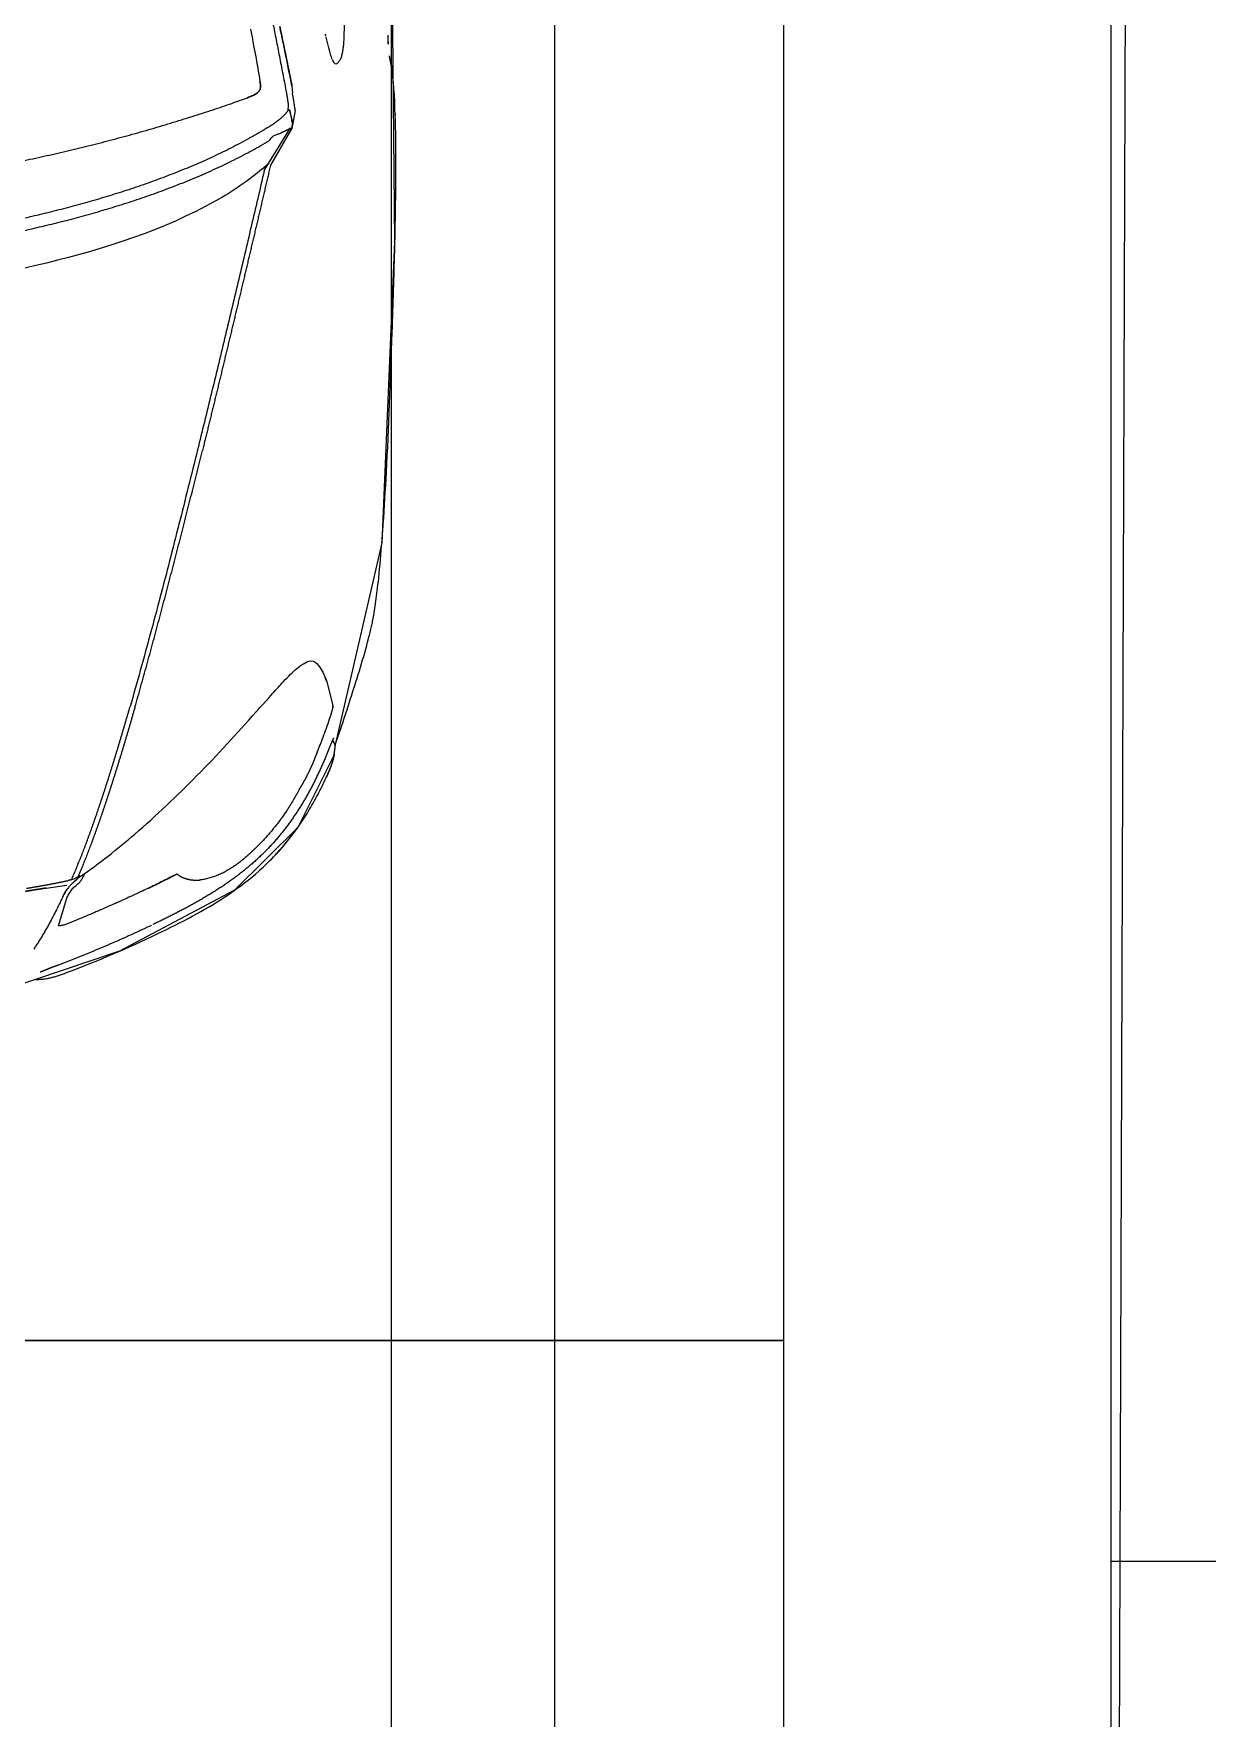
# Model space of a CAD drawing. Header units: metres. Extents: x -13316 to 152404, y -3899 to 30226.
# Drawn here: x 115146.8 to 115290.3, y 3002 to 3208 of the extents above; entities that cross this region are included whole.
import ezdxf
from ezdxf.xclip import XClip

# ---------------------------------------------------------------- set-up
doc = ezdxf.new("R2010")
doc.units = ezdxf.units.M
doc.header["$LTSCALE"] = 100
doc.header["$MEASUREMENT"] = 0
doc.header["$XCLIPFRAME"] = 0
doc.layers.get('0').update_dxf_attribs({"color": 9, "lineweight": 9})
for name, color, linetype, lineweight in [('04', 9, 'Continuous', 9), ('06A', 9, 'Continuous', 9), ('06B', 9, 'Continuous', 9), ('06D', 9, 'Continuous', 9), ('40M', 9, 'Continuous', 9)]:
    doc.layers.add(name, color=color, linetype=linetype, lineweight=lineweight)

# ---------------------------------------------------------------- blocks, each defined once
blk = doc.blocks.new('p-araba-polo')
at = {"extrusion": (0, 0, -1)}
for p, q in [((0.3189, 0.7484), (0.328, 0.7495)), ((0.3334, 0.7485), (0.3346, 0.7476)), ((0.3344, 0.7478), (0.3365, 0.7464)), ((0.4081, 0.7394), (0.3783, 0.7469)), ((1.1683, 0.7463), (1.1655, 0.7477)), ((0.4278, 0.7293), (0.4248, 0.7314)), ((1.1879, 0.7407), (1.1962, 0.7386)), ((1.1066, 0.7007), (1.0845, 0.6967)), ((1.033, 0.6629), (1.0852, 0.695)), ((1.0841, 0.6962), (1.0396, 0.6705)), ((1.1073, 0.6936), (1.1062, 0.6918)), ((1.1134, 0.6923), (1.1062, 0.6918)), ((1.1134, 0.6923), (1.1134, 0.6923)), ((1.1367, 0.6968), (1.1276, 0.6974)), ((0.3875, 0.668), (0.3764, 0.6575)), ((0.3712, 0.653), (0.3749, 0.6562)), ((0.3749, 0.6562), (0.3764, 0.6575)), ((0.1683, 0.4355), (0.17, 0.4382)), ((0.172, 0.4427), (0.1727, 0.4429)), ((0.1727, 0.4429), (0.1735, 0.4432)), ((0.1094, 0.4114), (0.1433, 0.4214)), ((0.1556, 0.3961), (0.1593, 0.4217))]:
    blk.add_line(p, q, dxfattribs=at)
at = {"flags": 128}
for points in [[(1.1683, 0.7463), (1.1701, 0.7457), (1.1719, 0.7451), (1.1739, 0.7445)], [(1.1739, 0.7445), (1.1785, 0.7432), (1.1832, 0.742), (1.1879, 0.7407)], [(0.427, 0.7064), (0.4277, 0.7072), (0.4282, 0.7081)], [(0.4171, 0.6952), (0.4181, 0.6962), (0.4193, 0.6975), (0.4207, 0.699)], [(0.3874, 0.668), (0.3906, 0.6707), (0.3938, 0.6734)]]:
    blk.add_lwpolyline(points, dxfattribs=at)
for points, degree, knots in [([(0.578, 0.8067), (0.5852, 0.8073), (0.6136, 0.8094), (0.6943, 0.8142), (0.7938, 0.8181), (0.9022, 0.8216), (0.9869, 0.8238), (1.0486, 0.8241), (1.0808, 0.8236)], 3, [0, 0, 0, 0, 0.049552, 0.182368, 0.511137, 0.607099, 0.78604, 1, 1, 1, 1]), ([(0.5894, 0.8074), (0.5894, 0.8074), (0.5894, 0.8074), (0.5894, 0.8074), (0.5894, 0.8074), (0.5894, 0.8074), (0.5894, 0.8074), (0.5894, 0.8074), (0.5894, 0.8074), (0.5894, 0.8074), (0.5894, 0.8074), (0.5894, 0.8074), (0.5894, 0.8074), (0.5894, 0.8074), (0.5894, 0.8074)], 7, [0, 0, 0, 0, 0, 0, 0, 0, 1, 1, 1, 1, 1, 1, 1, 1, 1, 1, 1, 1, 1, 1, 1]), ([(1.1685, 0.817), (1.1673, 0.8173), (1.1645, 0.8178), (1.1614, 0.8183), (1.1596, 0.8186)], 3, [0, 0, 0, 0, 0.431347, 1, 1, 1, 1]), ([(1.1747, 0.8151), (1.1747, 0.8151), (1.1747, 0.8151), (1.1747, 0.8151), (1.1747, 0.8151), (1.1747, 0.8151), (1.1747, 0.8151), (1.1747, 0.8151), (1.1747, 0.8151), (1.1747, 0.8151), (1.1747, 0.8151)], 5, [0, 0, 0, 0, 0, 0, 1, 1, 1, 1, 1, 1.000001, 1.000001, 1.000001, 1.000001, 1.000001, 1.000001]), ([(1.1747, 0.8151), (1.1747, 0.8151), (1.1747, 0.8151), (1.1747, 0.8151), (1.1747, 0.8151), (1.1747, 0.8151), (1.1747, 0.8151)], 3, [0, 0, 0, 0, 1, 1, 1, 1.000001, 1.000001, 1.000001, 1.000001]), ([(1.1766, 0.815), (1.1766, 0.815), (1.1766, 0.815), (1.1766, 0.815), (1.1766, 0.815), (1.1766, 0.815), (1.1766, 0.815)], 3, [0, 0, 0, 0, 1, 1, 1, 1, 1, 1, 1]), ([(1.191, 0.8144), (1.1909, 0.8144), (1.1897, 0.8144), (1.1862, 0.8144), (1.1896, 0.8144), (1.1952, 0.8145), (1.1986, 0.8146)], 3, [0, 0, 0, 0, 0.113468, 0.583142, 0.713373, 1, 1, 1, 1]), ([(0.3308, 0.7495), (0.3436, 0.7542), (0.3636, 0.7609), (0.3938, 0.7706), (0.4254, 0.7806), (0.4544, 0.789), (0.4711, 0.793), (0.4757, 0.7941)], 3, [0, 0, 0, 0, 0.260213, 0.420209, 0.662967, 0.897224, 1, 1, 1, 1]), ([(0.4758, 0.7941), (0.4779, 0.7946), (0.4931, 0.7978), (0.5106, 0.8003), (0.5297, 0.8023)], 3, [0, 0, 0, 0, 0.124213, 1, 1, 1, 1]), ([(0.2909, 0.7387), (0.2938, 0.74), (0.2996, 0.7426), (0.3085, 0.7459), (0.3146, 0.7476), (0.3178, 0.7481)], 3, [0, 0, 0, 0, 0.333411, 0.666747, 1, 1, 1, 1]), ([(0.3764, 0.7468), (0.3726, 0.7457), (0.3649, 0.7434), (0.3536, 0.7396), (0.3424, 0.7356), (0.3351, 0.7327), (0.3314, 0.7312)], 3, [0, 0, 0, 0, 0.250001, 0.500002, 0.750003, 1, 1, 1, 1]), ([(1.1969, 0.7603), (1.195, 0.7602), (1.191, 0.76), (1.1851, 0.7596), (1.1793, 0.7588), (1.1739, 0.7576), (1.1692, 0.756), (1.1673, 0.7548), (1.1663, 0.7541)], 3, [0, 0, 0, 0, 0.166986, 0.333867, 0.500619, 0.667165, 0.83361, 1, 1, 1, 1]), ([(1.2672, 0.7617), (1.2555, 0.7616), (1.2321, 0.7613), (1.2086, 0.7606), (1.1969, 0.7603)], 3, [0, 0, 0, 0, 0.500277, 1, 1, 1, 1]), ([(0.1774, 0.6572), (0.18, 0.6601), (0.1853, 0.6658), (0.1936, 0.6741), (0.2022, 0.6821), (0.2111, 0.6897), (0.2203, 0.697), (0.2298, 0.7039), (0.2395, 0.7105), (0.2494, 0.7168), (0.2595, 0.7227), (0.2698, 0.7283), (0.2803, 0.7337), (0.2874, 0.737), (0.2909, 0.7387)], 3, [0, 0, 0, 0, 0.083333, 0.166665, 0.249997, 0.333329, 0.416662, 0.499995, 0.583328, 0.666661, 0.749996, 0.83333, 0.916665, 1, 1, 1, 1]), ([(0.3314, 0.7312), (0.3306, 0.7308), (0.3289, 0.7302), (0.3265, 0.7292), (0.3241, 0.7283), (0.3217, 0.7274), (0.3202, 0.7269), (0.3195, 0.7266)], 3, [0, 0, 0, 0, 0.19886, 0.400952, 0.606006, 0.809658, 1, 1, 1, 1]), ([(0.0999, 0.5329), (0.1137, 0.5611), (0.1417, 0.6167), (0.1884, 0.6724), (0.2204, 0.6972), (0.2284, 0.7028)], 3, [0, 0, 0, 0, 0.436314, 0.862947, 1, 1, 1, 1]), ([(0.2762, 0.7056), (0.2741, 0.7045), (0.2697, 0.7021), (0.2632, 0.6983), (0.2566, 0.6943), (0.2523, 0.6915), (0.2501, 0.6901)], 3, [0, 0, 0, 0, 0.240377, 0.493552, 0.746754, 1, 1, 1, 1]), ([(1.1066, 0.7007), (1.1085, 0.7005), (1.1121, 0.7001), (1.1174, 0.6992), (1.1226, 0.6983), (1.1259, 0.6977), (1.1276, 0.6974)], 3, [0, 0, 0, 0, 0.249853, 0.499728, 0.749768, 1, 1, 1, 1]), ([(0.2501, 0.6901), (0.2474, 0.6883), (0.2421, 0.6847), (0.2343, 0.679), (0.2268, 0.6729), (0.2194, 0.6665), (0.2145, 0.662), (0.2121, 0.6598)], 3, [0, 0, 0, 0, 0.200084, 0.400065, 0.600042, 0.800036, 1, 1, 1, 1]), ([(1.0764, 0.6763), (1.0769, 0.6775), (1.0778, 0.68), (1.0787, 0.6824), (1.0792, 0.6836)], 3, [0, 0, 0, 0, 0.511036, 1, 1, 1, 1]), ([(1.0835, 0.6949), (1.0835, 0.6949), (1.0835, 0.6949), (1.0835, 0.6949), (1.0835, 0.6949), (1.0835, 0.6949), (1.0835, 0.6949), (1.0835, 0.6949), (1.0835, 0.6949), (1.0835, 0.6949), (1.0835, 0.6949)], 5, [0, 0, 0, 0, 0, 0, 1, 1, 1, 1, 1, 1.000001, 1.000001, 1.000001, 1.000001, 1.000001, 1.000001]), ([(1.0853, 0.6968), (1.0851, 0.6968), (1.0847, 0.6968), (1.0844, 0.6966), (1.0841, 0.6965), (1.0841, 0.6963), (1.0841, 0.6962)], 3, [0, 0, 0, 0, 0.226641, 0.489612, 0.73866, 1, 1, 1, 1]), ([(1.093, 0.6968), (1.0925, 0.6969), (1.0916, 0.6969), (1.0908, 0.6969), (1.0904, 0.6969)], 3, [0, 0, 0, 0, 0.627101, 1, 1, 1, 1]), ([(1.0954, 0.6966), (1.095, 0.6967), (1.0942, 0.6968), (1.0934, 0.6968), (1.093, 0.6968)], 3, [0, 0, 0, 0, 0.505636, 1, 1, 1, 1]), ([(1.1073, 0.6936), (1.1072, 0.6936), (1.107, 0.6938), (1.1066, 0.6939), (1.1062, 0.6941), (1.106, 0.6942)], 3, [0, 0, 0, 0, 0.23445, 0.472231, 1, 1, 1, 1]), ([(1.1075, 0.6933), (1.1074, 0.6934), (1.1074, 0.6935), (1.1073, 0.6935), (1.1073, 0.6936)], 3, [0, 0, 0, 0, 0.501057, 1, 1, 1, 1]), ([(1.2133, 0.6735), (1.2066, 0.6748), (1.1931, 0.6775), (1.1725, 0.6814), (1.1518, 0.6855), (1.1379, 0.6882), (1.131, 0.6895)], 3, [0, 0, 0, 0, 0.24266, 0.489789, 0.74853, 1, 1, 1, 1]), ([(1.1367, 0.6968), (1.1487, 0.6944), (1.1728, 0.6895), (1.197, 0.6845), (1.2091, 0.682)], 3, [0, 0, 0, 0, 0.500039, 1, 1, 1, 1]), ([(1.033, 0.6629), (1.0101, 0.6576), (0.9644, 0.6469), (0.8959, 0.6308), (0.8275, 0.6145), (0.7594, 0.598), (0.7142, 0.5869), (0.6916, 0.5814)], 3, [0, 0, 0, 0, 0.200074, 0.400125, 0.600159, 0.800117, 1, 1, 1, 1]), ([(1.0739, 0.6723), (1.0744, 0.6729), (1.0755, 0.6741), (1.0761, 0.6756), (1.0764, 0.6763)], 3, [0, 0, 0, 0, 0.499911, 1, 1, 1, 1]), ([(0.17, 0.4382), (0.1858, 0.4614), (0.2457, 0.5368), (0.3175, 0.6057), (0.3712, 0.653)], 3, [0, 0, 0, 0, 0.290843, 1, 1, 1, 1]), ([(1.0993, 0.5749), (1.102, 0.5834), (1.1072, 0.5996), (1.1147, 0.6221), (1.1199, 0.6361), (1.1222, 0.6424)], 3, [0, 0, 0, 0, 0.374907, 0.71679, 1, 1, 1, 1]), ([(1.1426, 0.6577), (1.141, 0.658), (1.1379, 0.6585), (1.1335, 0.6585), (1.1295, 0.6564), (1.1265, 0.6525), (1.1242, 0.6477), (1.1229, 0.6442), (1.1222, 0.6424)], 3, [0, 0, 0, 0, 0.19548, 0.351811, 0.493077, 0.645392, 0.816793, 1, 1, 1, 1]), ([(1.1222, 0.6424), (1.1229, 0.6442), (1.1242, 0.6477), (1.1265, 0.6525), (1.1295, 0.6564), (1.1335, 0.6585), (1.1379, 0.6585), (1.141, 0.658), (1.1426, 0.6577)], 3, [0, 0, 0, 0, 0.183207, 0.354608, 0.506923, 0.648189, 0.80452, 1, 1, 1, 1]), ([(1.2061, 0.646), (1.1954, 0.6481), (1.1743, 0.6523), (1.1532, 0.6559), (1.1426, 0.6577)], 3, [0, 0, 0, 0, 0.502145, 1, 1, 1, 1]), ([(0.1811, 0.6243), (0.18, 0.6226), (0.1777, 0.619), (0.1747, 0.6136), (0.172, 0.6079), (0.1698, 0.6023), (0.1679, 0.5965), (0.1664, 0.5907), (0.1659, 0.5869), (0.1656, 0.585)], 3, [0, 0, 0, 0, 0.14287, 0.285738, 0.428603, 0.571464, 0.714319, 0.857165, 1, 1, 1, 1]), ([(0.1875, 0.633), (0.1864, 0.6316), (0.1842, 0.6288), (0.1821, 0.6258), (0.1811, 0.6243)], 3, [0, 0, 0, 0, 0.500031, 1, 1, 1, 1]), ([(0.3769, 0.5048), (0.3854, 0.5073), (0.4025, 0.5121), (0.4283, 0.5193), (0.4542, 0.5264), (0.4802, 0.5334), (0.5063, 0.5403), (0.5325, 0.5472), (0.5587, 0.554), (0.5851, 0.5608), (0.6115, 0.5675), (0.6379, 0.5742), (0.6644, 0.5808), (0.6821, 0.5852), (0.6909, 0.5874)], 3, [0, 0, 0, 0, 0.083342, 0.166682, 0.25, 0.333306, 0.416615, 0.499936, 0.583268, 0.666606, 0.749946, 0.83329, 0.916643, 1, 1, 1, 1]), ([(0.6916, 0.5814), (0.6764, 0.5776), (0.6461, 0.5701), (0.6008, 0.5587), (0.5557, 0.5472), (0.5107, 0.5355), (0.4661, 0.5235), (0.4216, 0.5114), (0.3923, 0.5031), (0.3777, 0.4989)], 3, [0, 0, 0, 0, 0.142912, 0.285805, 0.428682, 0.57154, 0.714362, 0.857157, 1, 1, 1, 1]), ([(0.1721, 0.5572), (0.1723, 0.557), (0.1726, 0.5565), (0.1725, 0.5554), (0.1722, 0.5547), (0.172, 0.5544)], 3, [0, 0, 0, 0, 0.34173, 0.655167, 1, 1, 1, 1]), ([(1.007, 0), (1.0071, 0.0093), (1.0072, 0.0278), (1.0078, 0.0557), (1.0089, 0.0835), (1.0105, 0.1113), (1.0124, 0.1391), (1.0149, 0.1668), (1.0177, 0.1945), (1.0209, 0.2221), (1.0246, 0.2497), (1.0287, 0.2773), (1.0332, 0.3047), (1.0381, 0.3322), (1.0434, 0.3595), (1.049, 0.3867), (1.0551, 0.4139), (1.0616, 0.441), (1.0684, 0.468), (1.0756, 0.4949), (1.0831, 0.5217), (1.091, 0.5484), (1.0965, 0.5661), (1.0993, 0.5749)], 3, [0, 0, 0, 0, 0.047619, 0.095238, 0.142857, 0.190476, 0.238095, 0.285714, 0.333333, 0.380952, 0.428571, 0.47619, 0.523809, 0.571428, 0.619047, 0.666666, 0.714285, 0.761904, 0.809523, 0.857143, 0.904762, 0.952381, 1, 1, 1, 1]), ([(0.172, 0.5544), (0.1691, 0.5489), (0.1634, 0.5378), (0.158, 0.5266), (0.1553, 0.521)], 3, [0, 0, 0, 0, 0.499946, 1, 1, 1, 1]), ([(0.1553, 0.521), (0.1524, 0.5147), (0.1464, 0.5022), (0.1379, 0.4833), (0.1296, 0.4643), (0.1214, 0.4453), (0.1161, 0.4325), (0.1135, 0.4261)], 3, [0, 0, 0, 0, 0.199959, 0.399928, 0.599921, 0.799944, 1, 1, 1, 1]), ([(0.1576, 0.4313), (0.1582, 0.4321), (0.1596, 0.4337), (0.1616, 0.4362), (0.1632, 0.4376), (0.1641, 0.4383)], 3, [0, 0, 0, 0, 0.335072, 0.667573, 1, 1, 1, 1]), ([(0.1641, 0.4383), (0.1647, 0.4387), (0.1659, 0.4396), (0.1678, 0.4407), (0.1692, 0.4414), (0.1699, 0.4417)], 3, [0, 0, 0, 0, 0.333542, 0.667239, 1, 1, 1, 1]), ([(0.1691, 0.435), (0.1686, 0.4342), (0.1676, 0.4326), (0.1665, 0.43), (0.1661, 0.4282), (0.1658, 0.4273)], 3, [0, 0, 0, 0, 0.333479, 0.665683, 1, 1, 1, 1]), ([(0.1684, 0.4358), (0.1683, 0.4357), (0.1677, 0.4351), (0.1672, 0.4346), (0.1668, 0.4342)], 3, [0, 0, 0, 0, 0.227086, 1, 1, 1, 1]), ([(0.044, 0.3824), (0.044, 0.3841), (0.0439, 0.3875), (0.0443, 0.3927), (0.0451, 0.3978), (0.0462, 0.4028), (0.0476, 0.4078), (0.0492, 0.4127), (0.0509, 0.4176), (0.0521, 0.4208), (0.0527, 0.4224)], 3, [0, 0, 0, 0, 0.124987, 0.249975, 0.374965, 0.49996, 0.624964, 0.749973, 0.874985, 1, 1, 1, 1]), ([(0.1449, 0.4166), (0.1418, 0.4151), (0.1357, 0.4122), (0.127, 0.4078), (0.1185, 0.4034), (0.1103, 0.399), (0.1024, 0.3945), (0.0949, 0.3901), (0.0878, 0.3856), (0.0833, 0.3826), (0.0811, 0.3811)], 3, [0, 0, 0, 0, 0.125001, 0.250002, 0.375002, 0.500003, 0.625003, 0.750002, 0.875001, 1, 1, 1, 1]), ([(0.1135, 0.4261), (0.1129, 0.4247), (0.1118, 0.422), (0.1104, 0.4178), (0.1095, 0.414), (0.1094, 0.4122), (0.1094, 0.4114)], 3, [0, 0, 0, 0, 0.270369, 0.539534, 0.807022, 1, 1, 1, 1]), ([(0.1433, 0.4214), (0.145, 0.4222), (0.1483, 0.4238), (0.1515, 0.426), (0.1531, 0.4271)], 3, [0, 0, 0, 0, 0.500778, 1, 1, 1, 1]), ([(0.1553, 0.4228), (0.1545, 0.4221), (0.1529, 0.4209), (0.1502, 0.4193), (0.1476, 0.4179), (0.1458, 0.417), (0.1449, 0.4166)], 3, [0, 0, 0, 0, 0.248986, 0.49846, 0.748736, 1, 1, 1, 1]), ([(0.1531, 0.4271), (0.1539, 0.4278), (0.1555, 0.429), (0.1569, 0.4305), (0.1576, 0.4313)], 3, [0, 0, 0, 0, 0.5173, 1, 1, 1, 1]), ([(0.1619, 0.4288), (0.1608, 0.4277), (0.1586, 0.4255), (0.1564, 0.4237), (0.1553, 0.4228)], 3, [0, 0, 0, 0, 0.500116, 1, 1, 1, 1]), ([(0.1658, 0.4273), (0.1656, 0.4266), (0.1653, 0.4252), (0.165, 0.4237), (0.1648, 0.423)], 3, [0, 0, 0, 0, 0.499348, 1, 1, 1, 1]), ([(0.0615, 0.4113), (0.0608, 0.4095), (0.0594, 0.4057), (0.0572, 0.4), (0.0549, 0.3942), (0.0534, 0.3907), (0.0526, 0.3888)], 3, [0, 0, 0, 0, 0.242914, 0.490387, 0.743262, 1, 1, 1, 1]), ([(0.1535, 0.3825), (0.1538, 0.3848), (0.1545, 0.3893), (0.1553, 0.3939), (0.1556, 0.3961)], 3, [0, 0, 0, 0, 0.499954, 1, 1, 1, 1]), ([(0.92, 0.3968), (0.9028, 0.3261), (0.8804, 0.1943), (0.8718, 0.0608), (0.8718, 0)], 3, [0, 0, 0, 0, 0.54461, 1, 1, 1, 1]), ([(0.1516, 0.371), (0.1519, 0.373), (0.1526, 0.3768), (0.1532, 0.3806), (0.1535, 0.3825)], 3, [0, 0, 0, 0, 0.500002, 1, 1, 1, 1])]:
    blk.add_open_spline(points, degree=degree, knots=knots)
for points, degree in [([(0.5299, 0.8024), (0.5443, 0.8039), (0.5588, 0.8052), (0.5741, 0.8064)], 3), ([(0.7638, 0.8164), (0.7637, 0.8164), (0.7637, 0.8163), (0.7636, 0.8162), (0.7635, 0.8161), (0.7634, 0.8159)], 5), ([(0.7638, 0.8164), (0.7637, 0.8164), (0.7637, 0.8163), (0.7636, 0.8162), (0.7635, 0.8161), (0.7634, 0.8159)], 5), ([(0.9357, 0.8222), (0.9352, 0.8222), (0.9348, 0.8222), (0.9343, 0.8222)], 3), ([(0.9453, 0.8224), (0.9455, 0.8224), (0.9457, 0.8224), (0.9459, 0.8223), (0.9461, 0.8222), (0.9463, 0.8221)], 5), ([(0.9453, 0.8224), (0.9455, 0.8224), (0.9457, 0.8224), (0.9459, 0.8223), (0.9461, 0.8222), (0.9463, 0.8221)], 5), ([(1.0811, 0.8236), (1.0881, 0.8235), (1.0946, 0.8233), (1.1009, 0.8231)], 3), ([(1.1014, 0.8231), (1.1013, 0.8231), (1.1011, 0.8231), (1.101, 0.8231), (1.1008, 0.8231), (1.1007, 0.8231), (1.1006, 0.8231), (1.1004, 0.8231)], 7), ([(1.1004, 0.8231), (1.1009, 0.8231), (1.1013, 0.8231), (1.1018, 0.8231), (1.1022, 0.823), (1.1026, 0.8229)], 5), ([(1.1026, 0.8229), (1.1022, 0.823), (1.1018, 0.8231), (1.1013, 0.8231), (1.1009, 0.8231), (1.1004, 0.8231)], 5), ([(1.1004, 0.8231), (1.1008, 0.8231), (1.1011, 0.8231), (1.1015, 0.8231)], 3), ([(1.1009, 0.8231), (1.1242, 0.8223), (1.1443, 0.821), (1.1589, 0.8187)], 3), ([(1.1596, 0.8186), (1.1593, 0.8187), (1.1591, 0.8187), (1.1588, 0.8188), (1.1585, 0.8188), (1.1583, 0.8188)], 5), ([(1.1596, 0.8186), (1.1593, 0.8187), (1.1591, 0.8187), (1.1588, 0.8188), (1.1585, 0.8188), (1.1583, 0.8188)], 5), ([(1.1589, 0.8187), (1.1624, 0.8182), (1.1655, 0.8176), (1.1686, 0.817)], 3), ([(1.1686, 0.817), (1.167, 0.8173), (1.1652, 0.8177), (1.1634, 0.818), (1.1615, 0.8183), (1.1596, 0.8186)], 5), ([(1.1596, 0.8186), (1.1623, 0.8181), (1.165, 0.8176), (1.1677, 0.8171), (1.1705, 0.8166), (1.1732, 0.816)], 5), ([(1.1778, 0.815), (1.1778, 0.815), (1.1778, 0.815), (1.1778, 0.815), (1.1778, 0.815), (1.1778, 0.815), (1.1778, 0.815)], 6), ([(1.1778, 0.815), (1.1778, 0.815), (1.1778, 0.815), (1.1778, 0.815), (1.1778, 0.815), (1.1778, 0.815)], 5), ([(0.3189, 0.7484), (0.3138, 0.7474), (0.3089, 0.7461), (0.3042, 0.7445), (0.2997, 0.7427), (0.2953, 0.7407), (0.2909, 0.7387)], 6), ([(0.3392, 0.7476), (0.3378, 0.7469), (0.3359, 0.746), (0.3336, 0.745), (0.3308, 0.7439), (0.3278, 0.7427), (0.3247, 0.7415), (0.3217, 0.7403)], 7), ([(0.328, 0.7495), (0.3299, 0.7499), (0.3326, 0.7491), (0.3334, 0.7485)], 3), ([(0.3342, 0.7479), (0.3342, 0.7479), (0.3342, 0.7479), (0.3343, 0.7479), (0.3343, 0.7479), (0.3343, 0.7479)], 5), ([(0.3342, 0.7479), (0.3342, 0.7479), (0.3343, 0.7479), (0.3343, 0.7479)], 3), ([(0.3392, 0.7476), (0.3389, 0.7475), (0.3386, 0.7474), (0.3383, 0.7472), (0.3379, 0.747), (0.3377, 0.7468)], 5), ([(0.3392, 0.7476), (0.339, 0.7475), (0.3387, 0.7474), (0.3385, 0.7473), (0.3382, 0.7472), (0.338, 0.747)], 5), ([(0.3764, 0.7468), (0.3768, 0.7469), (0.3772, 0.747), (0.3776, 0.747), (0.378, 0.747), (0.3783, 0.7469)], 5), ([(1.1655, 0.7477), (1.1631, 0.7494), (1.163, 0.7521), (1.1659, 0.7541)], 3), ([(0.3217, 0.7403), (0.3016, 0.7322), (0.2819, 0.7231), (0.2626, 0.713), (0.244, 0.7016), (0.2263, 0.6886), (0.21, 0.6742), (0.1949, 0.6585)], 7), ([(0.3195, 0.7266), (0.3131, 0.7243), (0.3067, 0.7217), (0.3004, 0.7189), (0.2941, 0.7159), (0.288, 0.7127), (0.2819, 0.7091), (0.276, 0.7054)], 7), ([(0.2817, 0.7343), (0.2817, 0.7343), (0.2818, 0.7344), (0.2818, 0.7344)], 3), ([(0.284, 0.7354), (0.2863, 0.7365), (0.2886, 0.7376), (0.2909, 0.7387)], 3), ([(0.291, 0.7387), (0.2909, 0.7387), (0.2909, 0.7387)], 2), ([(0.3228, 0.7278), (0.322, 0.7276), (0.3213, 0.7275), (0.3207, 0.7272), (0.3201, 0.7269), (0.3195, 0.7266)], 5), ([(0.3228, 0.7278), (0.322, 0.7276), (0.3213, 0.7275), (0.3207, 0.7272), (0.3201, 0.7269), (0.3195, 0.7266)], 5), ([(0.3218, 0.7403), (0.3218, 0.7404), (0.3217, 0.7404), (0.3217, 0.7403), (0.3217, 0.7403), (0.3217, 0.7403)], 5), ([(0.3217, 0.7403), (0.3217, 0.7403), (0.3217, 0.7404), (0.3217, 0.7404), (0.3218, 0.7403), (0.3218, 0.7403)], 5), ([(0.3291, 0.7303), (0.3291, 0.7303), (0.3292, 0.7304), (0.3293, 0.7304), (0.3293, 0.7304), (0.3294, 0.7304), (0.3294, 0.7304), (0.3295, 0.7304), (0.3296, 0.7305), (0.3296, 0.7305)], 9), ([(0.3296, 0.7305), (0.3296, 0.7305), (0.3295, 0.7304), (0.3294, 0.7304), (0.3294, 0.7304), (0.3293, 0.7304), (0.3293, 0.7304), (0.3292, 0.7304), (0.3291, 0.7303), (0.3291, 0.7303)], 9), ([(0.3291, 0.7303), (0.3291, 0.7303), (0.3291, 0.7303), (0.3291, 0.7303), (0.3291, 0.7303), (0.3291, 0.7303), (0.3291, 0.7303), (0.3291, 0.7303), (0.3291, 0.7303), (0.3291, 0.7303)], 9), ([(0.3317, 0.7313), (0.3315, 0.7313), (0.3314, 0.7312), (0.3314, 0.7312), (0.3314, 0.7312), (0.3314, 0.7312)], 5), ([(0.3317, 0.7313), (0.3315, 0.7313), (0.3314, 0.7312), (0.3314, 0.7312), (0.3314, 0.7312), (0.3314, 0.7312)], 5), ([(0.4081, 0.7394), (0.4089, 0.7391), (0.4097, 0.7388), (0.4106, 0.7385), (0.4114, 0.7382), (0.4122, 0.7378), (0.4131, 0.7375)], 6), ([(0.4248, 0.7314), (0.4196, 0.7347), (0.4139, 0.7373), (0.4081, 0.7394)], 3), ([(0.4334, 0.7204), (0.4334, 0.7239), (0.4311, 0.7269), (0.4278, 0.7293)], 3), ([(1.2, 0.7372), (1.1996, 0.7373), (1.1993, 0.7374), (1.1989, 0.7375), (1.1986, 0.7376), (1.1982, 0.7377), (1.1979, 0.7377), (1.1975, 0.7378)], 7), ([(0.2765, 0.7057), (0.2764, 0.7057), (0.2762, 0.7056), (0.2761, 0.7056), (0.276, 0.7055), (0.276, 0.7054)], 5), ([(0.2765, 0.7057), (0.2764, 0.7057), (0.2762, 0.7056), (0.2761, 0.7056), (0.276, 0.7055), (0.276, 0.7054)], 5), ([(0.4207, 0.699), (0.423, 0.7016), (0.4252, 0.704), (0.427, 0.7064)], 3), ([(0.4282, 0.7081), (0.4316, 0.7131), (0.4335, 0.7174), (0.4334, 0.7204)], 3), ([(0.3938, 0.6734), (0.3987, 0.6777), (0.4036, 0.682), (0.4082, 0.6864)], 3), ([(0.4082, 0.6864), (0.4113, 0.6894), (0.4143, 0.6923), (0.4171, 0.6952)], 3), ([(1.0847, 0.695), (1.0835, 0.6928), (1.0823, 0.6906), (1.0812, 0.6883), (1.0802, 0.686), (1.0792, 0.6836)], 5), ([(1.0819, 0.692), (1.0819, 0.692), (1.0819, 0.692), (1.0819, 0.6919)], 3), ([(1.0835, 0.6949), (1.0837, 0.6952), (1.0838, 0.6954), (1.0839, 0.6957), (1.084, 0.6959), (1.0841, 0.6962)], 5), ([(1.0852, 0.695), (1.0851, 0.695), (1.085, 0.695), (1.0849, 0.695), (1.0848, 0.695), (1.0846, 0.695)], 5), ([(1.0847, 0.695), (1.0849, 0.695), (1.085, 0.695), (1.0852, 0.695)], 3), ([(1.0856, 0.6968), (1.0855, 0.6968), (1.0854, 0.6968), (1.0853, 0.6968)], 3), ([(1.0853, 0.6665), (1.0897, 0.6737), (1.0944, 0.6806), (1.0995, 0.687), (1.1062, 0.6918)], 4), ([(1.0895, 0.6969), (1.0887, 0.6969), (1.088, 0.6968), (1.0872, 0.6968), (1.0864, 0.6968), (1.0856, 0.6968)], 5), ([(1.0904, 0.6969), (1.0901, 0.6969), (1.0898, 0.6969), (1.0895, 0.6969)], 3), ([(1.093, 0.6968), (1.0935, 0.6968), (1.094, 0.6968), (1.0944, 0.6967), (1.0949, 0.6967), (1.0954, 0.6966)], 5), ([(1.0954, 0.6966), (1.0957, 0.6966), (1.0959, 0.6965), (1.0962, 0.6965), (1.0964, 0.6965), (1.0967, 0.6964)], 5), ([(1.0967, 0.6964), (1.0963, 0.6965), (1.0958, 0.6965), (1.0954, 0.6966)], 3), ([(1.0967, 0.6964), (1.0969, 0.6964), (1.0972, 0.6963), (1.0974, 0.6963), (1.0977, 0.6962), (1.0979, 0.6962)], 5), ([(1.0979, 0.6962), (1.0975, 0.6963), (1.0971, 0.6963), (1.0967, 0.6964)], 3), ([(1.0979, 0.6962), (1.0992, 0.696), (1.1005, 0.6957), (1.1018, 0.6955), (1.103, 0.6951), (1.1043, 0.6947)], 5), ([(1.1043, 0.6947), (1.1046, 0.6947), (1.1048, 0.6946), (1.1051, 0.6945), (1.1054, 0.6944), (1.1056, 0.6943)], 5), ([(1.1056, 0.6943), (1.1052, 0.6945), (1.1048, 0.6946), (1.1043, 0.6947)], 3), ([(1.1056, 0.6943), (1.1057, 0.6943), (1.1058, 0.6942), (1.1059, 0.6942), (1.1059, 0.6942), (1.106, 0.6942)], 5), ([(1.106, 0.6942), (1.1059, 0.6942), (1.1057, 0.6943), (1.1056, 0.6943)], 3), ([(1.106, 0.6942), (1.1063, 0.6941), (1.1065, 0.694), (1.1067, 0.6939), (1.107, 0.6938), (1.1073, 0.6936)], 5), ([(1.106, 0.6942), (1.106, 0.6942), (1.106, 0.6942), (1.106, 0.6942)], 3), ([(1.1062, 0.6922), (1.1062, 0.6921), (1.1062, 0.6921), (1.1062, 0.692), (1.1062, 0.692), (1.1062, 0.6919)], 5), ([(1.1062, 0.6922), (1.1062, 0.6921), (1.1062, 0.6921), (1.1062, 0.692), (1.1062, 0.692), (1.1062, 0.6919)], 5), ([(1.1062, 0.6919), (1.1062, 0.6919), (1.1062, 0.6919), (1.1062, 0.6919), (1.1062, 0.6919), (1.1062, 0.6919)], 5), ([(1.1062, 0.6919), (1.1062, 0.6919), (1.1062, 0.6919), (1.1062, 0.6919)], 3), ([(1.1073, 0.6936), (1.1073, 0.6935), (1.1074, 0.6935), (1.1074, 0.6934), (1.1074, 0.6934), (1.1075, 0.6933)], 5), ([(1.131, 0.6895), (1.1285, 0.6899), (1.126, 0.6904), (1.1235, 0.6908), (1.121, 0.6912), (1.1184, 0.6916), (1.1159, 0.6919), (1.1134, 0.6923)], 7), ([(1.1356, 0.6887), (1.1356, 0.6887), (1.1356, 0.6886), (1.1355, 0.6886), (1.1355, 0.6886), (1.1355, 0.6886)], 5), ([(1.1355, 0.6886), (1.1355, 0.6886), (1.1355, 0.6886), (1.1356, 0.6886), (1.1356, 0.6887), (1.1356, 0.6887)], 5), ([(1.2091, 0.682), (1.1946, 0.685), (1.1801, 0.688), (1.1656, 0.691), (1.1511, 0.6939), (1.1367, 0.6968)], 5), ([(1.1649, 0.6915), (1.1649, 0.6915), (1.1649, 0.6915)], 2), ([(0.1875, 0.633), (0.1921, 0.6388), (0.1969, 0.6443), (0.2018, 0.6497), (0.2069, 0.6548), (0.2121, 0.6598)], 5), ([(0.3876, 0.668), (0.3876, 0.668), (0.3875, 0.668), (0.3874, 0.668)], 3), ([(0.3874, 0.668), (0.3875, 0.668), (0.3875, 0.668), (0.3875, 0.668), (0.3876, 0.668), (0.3876, 0.668)], 5), ([(1.0396, 0.6705), (0.9891, 0.6588), (0.9388, 0.647), (0.8888, 0.6352), (0.839, 0.6234), (0.7894, 0.6115), (0.7401, 0.5995), (0.6909, 0.5874)], 7), ([(0.9187, 0), (0.9187, 0.0992), (0.9262, 0.1979), (0.9398, 0.2961), (0.9595, 0.3936), (0.9846, 0.4892), (1.0189, 0.5845), (1.0701, 0.6696)], 7), ([(1.0853, 0.6665), (1.0348, 0.5843), (0.9999, 0.4894), (0.9745, 0.3944), (0.9546, 0.2963), (0.9409, 0.1982), (0.9333, 0.099), (0.9333, 0)], 7), ([(1.0354, 0.6609), (1.0204, 0.6432), (1.0073, 0.6239), (0.996, 0.6037)], 3), ([(1.0419, 0.6684), (1.0406, 0.6669), (1.0392, 0.6654), (1.0379, 0.6639), (1.0366, 0.6624), (1.0354, 0.6609)], 5), ([(1.0354, 0.6609), (1.0366, 0.6624), (1.0379, 0.6639), (1.0392, 0.6654), (1.0406, 0.6669), (1.0419, 0.6684)], 5), ([(1.0412, 0.6668), (1.0411, 0.6669), (1.041, 0.667), (1.0408, 0.6672)], 3), ([(1.0412, 0.6668), (1.0411, 0.6668), (1.0411, 0.6669), (1.041, 0.667), (1.0409, 0.6671), (1.0408, 0.6672)], 5), ([(1.0418, 0.6684), (1.0419, 0.6684), (1.0419, 0.6684), (1.0419, 0.6684), (1.0419, 0.6684), (1.0419, 0.6684), (1.0419, 0.6684)], 6), ([(1.0419, 0.6684), (1.0419, 0.6684), (1.0419, 0.6684), (1.0419, 0.6684), (1.0419, 0.6684), (1.0419, 0.6684), (1.0419, 0.6684)], 6), ([(1.07, 0.6707), (1.07, 0.6707), (1.07, 0.6707), (1.07, 0.6707), (1.07, 0.6707), (1.07, 0.6707)], 5), ([(1.07, 0.6707), (1.07, 0.6707), (1.07, 0.6707), (1.07, 0.6707), (1.07, 0.6707), (1.07, 0.6707)], 5), ([(1.0701, 0.6696), (1.0708, 0.6699), (1.0714, 0.6703), (1.0721, 0.6707), (1.0728, 0.6713), (1.0733, 0.6717), (1.0739, 0.6723)], 6), ([(0.1949, 0.6585), (0.1794, 0.6422), (0.1652, 0.6246), (0.1526, 0.6059), (0.1412, 0.5866), (0.1306, 0.5668), (0.1206, 0.5469), (0.1109, 0.5267)], 7), ([(0.195, 0.6586), (0.1949, 0.6586), (0.1949, 0.6586), (0.1949, 0.6586), (0.1949, 0.6585), (0.1949, 0.6585)], 5), ([(0.3712, 0.6529), (0.3712, 0.6531), (0.3712, 0.6531), (0.3714, 0.6529)], 3), ([(0.3749, 0.6561), (0.3748, 0.6562), (0.3749, 0.6563), (0.375, 0.6562)], 3), ([(0.3749, 0.6561), (0.3748, 0.6562), (0.3749, 0.6563), (0.375, 0.6562)], 3), ([(0.3756, 0.655), (0.3756, 0.655), (0.3756, 0.655), (0.3756, 0.655), (0.3756, 0.655), (0.3756, 0.655)], 5), ([(0.3756, 0.655), (0.3756, 0.655), (0.3756, 0.655), (0.3756, 0.655), (0.3756, 0.655), (0.3756, 0.655)], 5), ([(0.996, 0.6037), (0.96, 0.5393), (0.9375, 0.4684), (0.92, 0.3968)], 3), ([(0.1721, 0.5572), (0.1688, 0.5617), (0.1665, 0.5669), (0.1652, 0.5727), (0.165, 0.5788), (0.1656, 0.585)], 5), ([(0.172, 0.5544), (0.1723, 0.555), (0.1726, 0.5556), (0.1728, 0.5563), (0.1724, 0.5568), (0.1721, 0.5572)], 5), ([(0.1553, 0.521), (0.1585, 0.5277), (0.1618, 0.5344), (0.1652, 0.5411), (0.1685, 0.5478), (0.172, 0.5544)], 5), ([(0.0527, 0.4224), (0.0668, 0.4599), (0.0826, 0.4968), (0.0999, 0.5329)], 3), ([(0.1101, 0.5251), (0.1025, 0.5092), (0.0951, 0.4931), (0.0879, 0.477), (0.081, 0.4607), (0.0743, 0.4443), (0.0678, 0.4279), (0.0615, 0.4113)], 7), ([(0.0999, 0.5329), (0.0999, 0.5329), (0.1, 0.5328)], 2), ([(0.1, 0.5328), (0.0999, 0.5329), (0.0999, 0.5329)], 2), ([(0.1658, 0.4273), (0.1921, 0.4388), (0.2207, 0.4498), (0.2508, 0.4602), (0.2818, 0.4704), (0.3133, 0.4801), (0.3453, 0.4896), (0.3777, 0.4989)], 7), ([(0.3769, 0.5048), (0.3446, 0.4956), (0.3126, 0.4861), (0.2815, 0.4765), (0.2514, 0.4666), (0.2221, 0.4565), (0.1943, 0.4459), (0.1691, 0.435)], 7), ([(0.1619, 0.4288), (0.1628, 0.4298), (0.1636, 0.4307), (0.1644, 0.4316), (0.1652, 0.4325), (0.166, 0.4334), (0.1668, 0.4342)], 6), ([(0.1668, 0.4342), (0.1658, 0.4332), (0.1648, 0.4321), (0.1639, 0.431), (0.163, 0.43), (0.1619, 0.4288)], 5), ([(0.1706, 0.4373), (0.1701, 0.4365), (0.1696, 0.4358), (0.1691, 0.435)], 3), ([(0.1706, 0.4373), (0.1703, 0.4368), (0.17, 0.4364), (0.1697, 0.4359), (0.1693, 0.4355), (0.1691, 0.435)], 5), ([(0.1699, 0.4417), (0.1707, 0.4421), (0.1715, 0.4424), (0.1724, 0.4428)], 3), ([(0.1724, 0.4428), (0.1717, 0.4425), (0.171, 0.4422), (0.1703, 0.4419)], 3), ([(0.1724, 0.4428), (0.1726, 0.4429), (0.1728, 0.443), (0.1729, 0.443), (0.1731, 0.4431), (0.1733, 0.4432), (0.1735, 0.4432)], 6), ([(0.1724, 0.4428), (0.1727, 0.443), (0.1731, 0.4431), (0.1735, 0.4432)], 3), ([(0.1731, 0.4427), (0.173, 0.4429), (0.1729, 0.443), (0.1727, 0.4429), (0.1726, 0.4429), (0.1724, 0.4428)], 5), ([(0.1724, 0.4428), (0.1726, 0.4429), (0.1727, 0.4429), (0.1729, 0.443), (0.173, 0.4429), (0.1731, 0.4427)], 5), ([(0.0527, 0.4224), (0.0527, 0.4224), (0.0527, 0.4223)], 2), ([(0.0527, 0.4223), (0.0527, 0.4224), (0.0527, 0.4224)], 2), ([(0.1449, 0.4166), (0.1466, 0.4174), (0.1484, 0.4183), (0.1502, 0.4192), (0.152, 0.4203), (0.1537, 0.4215), (0.1553, 0.4228)], 6), ([(0.1531, 0.4271), (0.1538, 0.4277), (0.1545, 0.4282), (0.1552, 0.4288), (0.1558, 0.4294), (0.1564, 0.43), (0.157, 0.4306), (0.1576, 0.4313)], 7), ([(0.1554, 0.3724), (0.157, 0.3826), (0.1588, 0.3928), (0.1607, 0.403), (0.1627, 0.4132), (0.1648, 0.423)], 5), ([(0.1658, 0.4273), (0.1656, 0.4265), (0.1654, 0.4256), (0.1652, 0.4247), (0.165, 0.4239), (0.1648, 0.423)], 5), ([(0.0615, 0.4113), (0.0603, 0.4081), (0.0591, 0.4049), (0.0579, 0.4017), (0.0566, 0.3984), (0.0553, 0.3951), (0.0539, 0.3919), (0.0526, 0.3888)], 7), ([(0.0616, 0.4115), (0.0615, 0.4115), (0.0614, 0.4115), (0.0614, 0.4115), (0.0615, 0.4114), (0.0615, 0.4113)], 5), ([(0.0616, 0.4115), (0.0615, 0.4115), (0.0614, 0.4115), (0.0614, 0.4115), (0.0615, 0.4114), (0.0615, 0.4113)], 5), ([(0.1058, 0.4093), (0.1058, 0.4093), (0.1058, 0.4094), (0.1058, 0.4094), (0.1058, 0.4094), (0.1058, 0.4094), (0.1058, 0.4094), (0.1058, 0.4094)], 7), ([(0.1058, 0.4093), (0.1058, 0.4094), (0.1058, 0.4094), (0.1058, 0.4094)], 3), ([(0.1556, 0.3961), (0.1553, 0.3942), (0.155, 0.3923), (0.1546, 0.3903), (0.1543, 0.3884), (0.154, 0.3864), (0.1538, 0.3845), (0.1535, 0.3825)], 7), ([(0.053, 0.3896), (0.0528, 0.3896), (0.0527, 0.3894), (0.0526, 0.3892), (0.0526, 0.389), (0.0526, 0.3888)], 5), ([(0.1535, 0.3825), (0.1532, 0.3809), (0.1529, 0.3793), (0.1527, 0.3776), (0.1524, 0.376), (0.1522, 0.3743), (0.1519, 0.3727), (0.1516, 0.371)], 7)]:
    blk.add_open_spline(points, degree=degree)
at = {"layer": '40M'}
blk.add_lwpolyline([(1.4623, 0.8171), (0.9458, 0.8223), (0.578, 0.8067), (0.3308, 0.7495), (0.3178, 0.7481), (0.2298, 0.7039), (0.1529, 0.6267), (0.0785, 0.486), (0.0318, 0.348), (0.0198, 0.2967), (0.0036, 0.1306), (0.0036, -0.1306), (0.0165, -0.267), (0.042, -0.3799), (0.0751, -0.4781), (0.1529, -0.6267), (0.3308, -0.7495), (0.4757, -0.7941), (0.5894, -0.8074), (1.2716, -0.8161)], dxfattribs=at)
blk = doc.blocks.new('pergolecatikati_krtrevizegorunus')
at = {"layer": '06B'}
for points in [[(-830, 1618), (-830, 3), (-800, 3), (-800, 90), (-30, 90), (-30, 3), (0, 3), (0, 1618), (-30, 1618), (-30, 1550), (-800, 1550), (-800, 1618)], [(-30, 1530), (-30, 1460), (-800, 1460), (-800, 1530)]]:
    blk.add_lwpolyline(points, close=True, dxfattribs=at)
blk = doc.blocks.new('p-cati_vw')
at = {"layer": '06A'}
blk.add_lwpolyline([(0, 0), (0, -1520), (920, -1520), (920, -1115), (1720, -1115), (1720, 0)], close=True, dxfattribs=at)
blk.add_lwpolyline([(582.49, -1520), (582.49, -1475)], dxfattribs=at)
at = {"layer": '06D'}
for points in [[(3152, -3675.03), (3152, 54.97), (1705, 54.97), (1705, -1115), (920, -1115), (920, -1520), (45, -1517.03), (45, -3135), (920, -3135), (920, -3575.03), (1705, -3575.03), (1705, -3675.03)], [(555.51, -1810), (555.51, -1560), (55.51, -1560), (55.51, -1810)], [(1055.51, -1810), (1055.51, -1560), (555.51, -1560), (555.51, -1810)]]:
    blk.add_lwpolyline(points, close=True, dxfattribs=at)
at = {"layer": '04'}
ref = blk.add_blockref('p-araba-polo', (515.75, -1689.81), dxfattribs=dict(at, xscale=-100, yscale=100, zscale=100, rotation=1.082915e-10))
XClip(ref).set_block_clipping_path([(-0.0924763951, -0.9835002962), (4.0650970395, 0.9845199444)])
at = {"layer": '06B', "rotation": 1.082915e-10}
blk.add_blockref('pergolecatikati_krtrevizegorunus', (890.51, -3138), dxfattribs=at)

msp = doc.modelspace()

# ---------------------------------------------------------------- block references
at = {"layer": '06D', "rotation": 269.9999999998917}
msp.add_blockref('p-cati_vw', (116798.49, 3603.68), dxfattribs=at)

doc.saveas('drawing.dxf')
